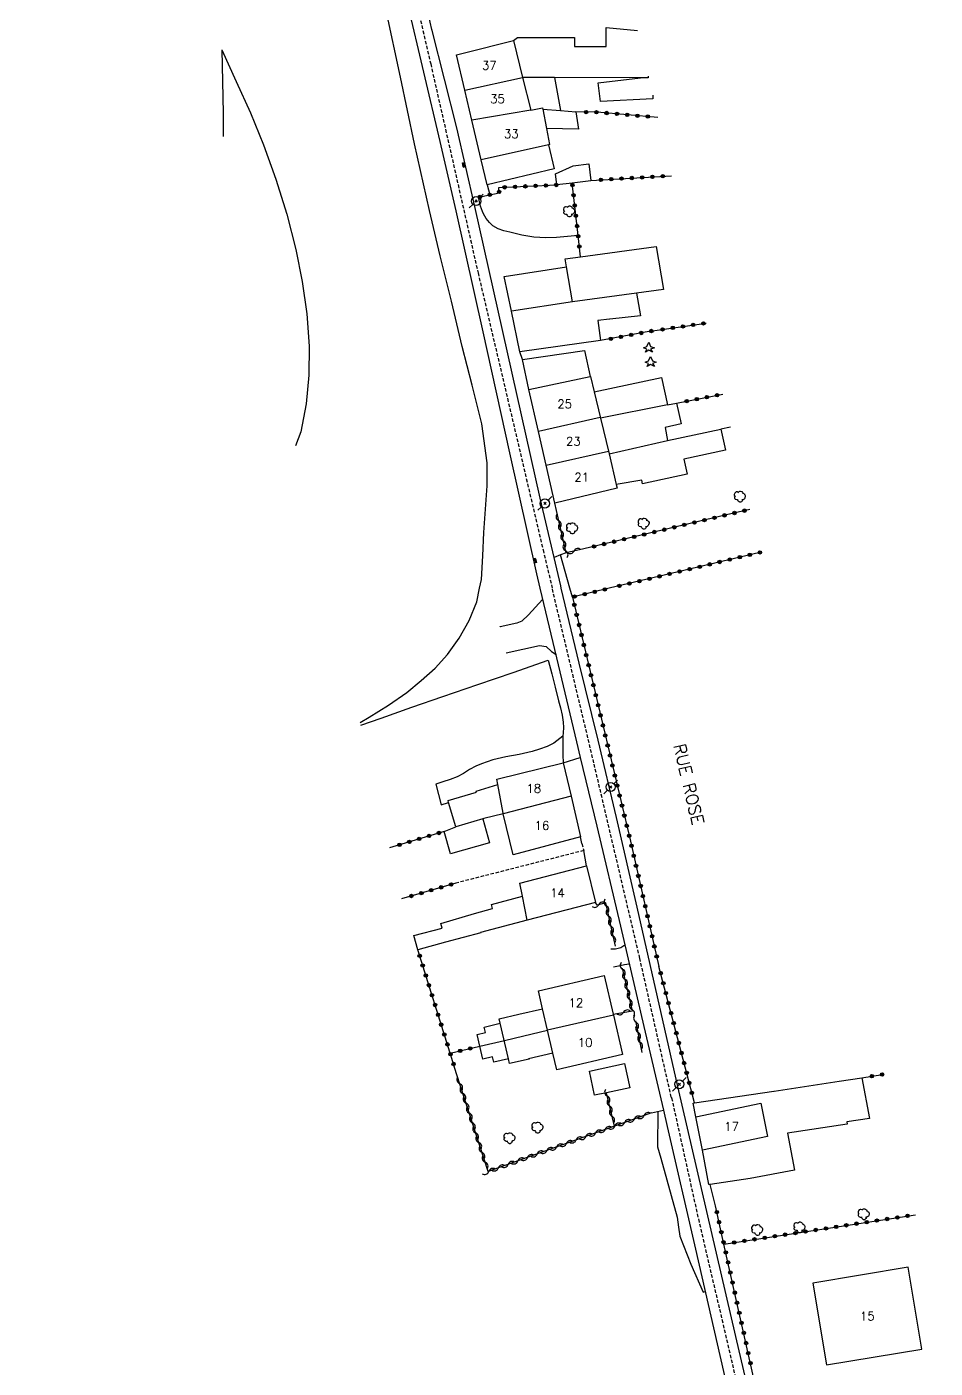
# Model space of a CAD drawing. Header units: millimetres. Extents: x 139000 to 140000, y 123999 to 125000.
# Drawn here: x 139630.6 to 139762.7, y 124562.6 to 124757.6 of the extents above; entities that cross this region are included whole.
import ezdxf
from ezdxf.enums import TextEntityAlignment as Align

# ---------------------------------------------------------------- set-up
doc = ezdxf.new("R2010")
doc.units = ezdxf.units.MM
doc.linetypes.add('DASHED', pattern=[0.75, 0.5, -0.25])
doc.layers.get('0').update_dxf_attribs({"linetype": 'CONTINUOUS'})
for name, color, linetype in [('W0001', 6, 'DASHED'), ('W0008', 7, 'CONTINUOUS'), ('W0014', 7, 'CONTINUOUS'), ('W0017', 7, 'CONTINUOUS'), ('W0101', 7, 'CONTINUOUS'), ('W0104', 1, 'CONTINUOUS'), ('W0112', 1, 'DASHED'), ('W0211', 2, 'CONTINUOUS'), ('W0214', 2, 'CONTINUOUS'), ('W0300', 7, 'CONTINUOUS'), ('W0303', 7, 'CONTINUOUS'), ('W0310', 3, 'CONTINUOUS'), ('W0323', 7, 'CONTINUOUS'), ('W0330', 7, 'CONTINUOUS'), ('W0333', 7, 'CONTINUOUS'), ('W0401', 7, 'CONTINUOUS'), ('W0473', 7, 'CONTINUOUS'), ('W0989', 7, 'CONTINUOUS'), ('W0991', 7, 'CONTINUOUS'), ('W1102', 7, 'CONTINUOUS')]:
    doc.layers.add(name, color=color, linetype=linetype)
doc.styles.get("Standard").update_dxf_attribs({"font": 'romans.shx', "width": 0.85})

# ---------------------------------------------------------------- blocks, each defined once
blk = doc.blocks.new('T300')
for p, q in [((-0.8, 0.51), (-0.86, 0.34)), ((-0.86, 0.34), (-0.86, 0.17)), ((-0.86, 0.17), (-0.74, 0.06)), ((-0.69, 0.63), (-0.8, 0.51)), ((-0.8, -0.06), (-0.74, 0.06)), ((-0.74, 0.06), (-0.69, 0.11)), ((-0.57, 0.69), (-0.69, 0.63)), ((-0.46, 0.69), (-0.57, 0.69)), ((-0.29, 0.63), (-0.46, 0.69)), ((-0.29, 0.63), (-0.17, 0.74)), ((-0.23, 0.57), (-0.29, 0.63)), ((-0.17, 0.74), (-0.06, 0.8)), ((-0.06, 0.8), (0.06, 0.8)), ((0.06, 0.8), (0.23, 0.74)), ((0.23, 0.74), (0.34, 0.63)), ((0.34, 0.63), (0.4, 0.51)), ((0.46, 0.46), (0.34, 0.46)), ((0.4, 0.51), (0.4, 0.46)), ((0.57, 0.4), (0.46, 0.46)), ((0.57, 0.4), (0.69, 0.29)), ((0.69, 0.29), (0.74, 0.17)), ((0.74, 0.06), (0.69, -0.17)), ((0.74, 0.17), (0.74, 0.06)), ((-0.8, -0.17), (-0.8, -0.06)), ((-0.8, -0.23), (-0.8, -0.17)), ((-0.74, -0.34), (-0.8, -0.23)), ((-0.69, -0.4), (-0.74, -0.34)), ((-0.51, -0.46), (-0.69, -0.4)), ((-0.4, -0.46), (-0.51, -0.46)), ((-0.4, -0.46), (-0.34, -0.46)), ((-0.34, -0.46), (-0.34, -0.4)), ((-0.34, -0.51), (-0.34, -0.46)), ((-0.29, -0.63), (-0.34, -0.51)), ((-0.17, -0.74), (-0.29, -0.63)), ((-0.06, -0.8), (-0.17, -0.74)), ((0.06, -0.8), (-0.06, -0.8)), ((0.17, -0.74), (0.06, -0.8)), ((0.23, -0.69), (0.17, -0.74)), ((0.29, -0.46), (0.23, -0.46)), ((0.29, -0.63), (0.23, -0.69)), ((0.46, -0.4), (0.29, -0.46)), ((0.34, -0.51), (0.29, -0.63)), ((0.34, -0.51), (0.34, -0.46)), ((0.57, -0.34), (0.46, -0.4)), ((0.63, -0.29), (0.57, -0.34)), ((0.69, -0.17), (0.63, -0.29))]:
    blk.add_line(p, q)
blk = doc.blocks.new('T473')
for p, q in [((-0.166667, 0.166667), (0.166667, -0.166667)), ((-0.166667, -0.166667), (0.166667, 0.166667)), ((0.500001, 0.500001), (1.000002, 1.000002)), ((-1.000002, -1.000002), (-0.500001, -0.500001))]:
    blk.add_line(p, q)
blk.add_ellipse((0, 0), major_axis=(0.471405, 0.471405), ratio=1, start_param=5.4977871438, end_param=11.780972451)
blk = doc.blocks.new('T303')
for p, q in [((-0.77, 0), (-0.28, 0.21)), ((-0.28, -0.21), (-0.77, 0)), ((-0.28, 0.21), (0, 0.83)), ((0, 0.83), (0.28, 0.21)), ((0.28, 0.21), (0.83, 0)), ((0.83, 0), (0.28, -0.21)), ((-0.49, -0.63), (-0.28, -0.21)), ((0, -0.35), (-0.49, -0.63)), ((0.56, -0.63), (0, -0.35)), ((0.28, -0.21), (0.56, -0.63))]:
    blk.add_line(p, q)
blk = doc.blocks.new('T401')
for p, q in [((-0.3, 0.3), (0, 0.3)), ((-0.3, -0.25), (-0.3, 0.3)), ((-0.3, 0.15), (0, 0.15)), ((-0.3, 0), (0, 0)), ((0, 0.3), (0, -0.25)), ((-0.3, -0.15), (0, -0.15)), ((-0.3, -0.25), (-0.3, -0.3)), ((-0.3, -0.3), (0, -0.3)), ((0, -0.3), (0, -0.25))]:
    blk.add_line(p, q)
blk = doc.blocks.new('t323o')
at = {"color": 0, "linetype": 'Continuous'}
for radius in [0.25, 0.15]:
    blk.add_circle((0, 0), radius, dxfattribs=at)
blk = doc.blocks.new('t310o')
at = {"color": 0, "linetype": 'Continuous'}
for centre, start, end in [((-0.5, 0.38), 216.8699, 323.1304), ((0.5, -0.37), 36.8699, 143.1303)]:
    blk.add_arc(centre, 0.625, start, end, dxfattribs=at)

msp = doc.modelspace()

# ---------------------------------------------------------------- linework, layer by layer
at = {"layer": 'W0001'}
for points in [[(139630.65, 125000), (139638.98, 124965.35), (139647.14, 124931.16), (139655.69, 124895.24), (139664.6, 124857.33), (139672.56, 124824.01), (139679.15, 124796.18), (139684.49, 124773.16), (139689.36, 124752.25), (139696.24, 124721.88), (139705.69, 124681.61), (139707.03, 124676)], [(139762.7, 124393.97), (139762.08, 124402.2), (139757.54, 124434.52), (139753.45, 124464.96), (139750.18, 124488.14), (139744.96, 124512.51), (139743.32, 124519.61), (139738.23, 124541.44), (139733.23, 124563.32), (139728.43, 124583.81), (139724.43, 124601.89), (139724.34, 124601.98), (139719.76, 124622.19), (139713.08, 124650.6), (139707.03, 124676)]]:
    msp.add_lwpolyline(points, dxfattribs=at)
at = {"layer": 'W0008'}
for points in [[(139685.95, 124761.12), (139688.32, 124751.05), (139690.69, 124740.98), (139693.03, 124730.9), (139696.96, 124713.31), (139700.8, 124695.7), (139704.74, 124678.12), (139705.24, 124676)], [(139689.53, 124757.27), (139688.54, 124761.5)], [(139708.35, 124676), (139708.27, 124676.35), (139707.3, 124680.5)], [(139705.24, 124676), (139707.63, 124665.88), (139710.57, 124653.65), (139711.11, 124651.41)], [(139740.24, 124539.2), (139738.06, 124548.53), (139735.89, 124557.85), (139733.71, 124567.18), (139730.89, 124579.3), (139728.08, 124591.43), (139725.28, 124603.56), (139722.32, 124616.6), (139719.38, 124629.64), (139716.38, 124642.67), (139713.7, 124653.9), (139710.97, 124665.12), (139708.35, 124676)], [(139723.2, 124600.12), (139723.76, 124597.72), (139727.87, 124579.91), (139731.94, 124562.1), (139736.01, 124544.28)]]:
    msp.add_lwpolyline(points, dxfattribs=at)
at = {"layer": 'W0014'}
for points in [[(139705.29, 124689.11), (139695.78, 124731.54), (139693.18, 124742.97), (139689.58, 124757.13), (139689.53, 124757.27)], [(139697.59, 124734.69), (139697.98, 124733.24)], [(139702.72, 124709.25), (139702.3, 124710.37)], [(139707.3, 124680.5), (139705.29, 124689.11)], [(139707.63, 124687.29), (139707.39, 124688.39)], [(139709.04, 124681.16), (139708.25, 124680.86), (139707.3, 124680.5)], [(139708.62, 124650.61), (139711.11, 124651.41)], [(139711.11, 124651.41), (139713.5, 124641.42), (139716.94, 124626.86), (139720.36, 124612.3), (139723.2, 124600.12)], [(139711.33, 124638.87), (139711.15, 124639.85)], [(139712.01, 124635.64), (139711.63, 124637.87)], [(139721.48, 124599.72), (139723.2, 124600.12)], [(139730.77, 124586.18), (139729.98, 124589.3)]]:
    msp.add_lwpolyline(points, dxfattribs=at)
at = {"layer": 'W0017'}
for points in [[(139710.79, 124727.28), (139709.23, 124727.14), (139707.67, 124726.99), (139706.11, 124726.95), (139704.35, 124727.07), (139702.59, 124727.34), (139700.87, 124727.77), (139700.01, 124728), (139699.15, 124728.28), (139698.41, 124728.7), (139697.89, 124729.2), (139697.43, 124729.79), (139697.06, 124730.43), (139696.9, 124730.81), (139696.76, 124731.2), (139696.62, 124731.59)], [(139705.62, 124674.38), (139703.56, 124672.16), (139702.6, 124671.24), (139701.87, 124670.92), (139699.46, 124670.4), (139699.5, 124670.48)], [(139700.34, 124666.63), (139705.17, 124667.67), (139706.17, 124667.55), (139706.93, 124666.83), (139707.61, 124666.35), (139707.51, 124666.37)], [(139708.58, 124654.51), (139708.15, 124654.16), (139707.72, 124653.8), (139707.27, 124653.48), (139706.27, 124652.98), (139705.2, 124652.61), (139704.11, 124652.28), (139702.21, 124651.83), (139700.28, 124651.49), (139698.39, 124651.04), (139697.55, 124650.77), (139696.73, 124650.47), (139695.93, 124650.13), (139695.02, 124649.63), (139694.13, 124649.08), (139693.22, 124648.58), (139692.2, 124648.18), (139691.14, 124647.86), (139690.09, 124647.53)], [(139690.09, 124647.53), (139690.89, 124644.53), (139691.97, 124644.83)], [(139717.59, 124624.1), (139717.02, 124623.74), (139716.25, 124623.54), (139715.57, 124623.54)], [(139715.93, 124620.97), (139716.89, 124621.17), (139717.54, 124621.29), (139718.22, 124621.37), (139718.22, 124621.42)]]:
    msp.add_lwpolyline(points, dxfattribs=at)
at = {"layer": 'W0101'}
for points in [[(139693.13, 124753.59), (139694.26, 124753.87), (139701.4, 124755.64), (139702.73, 124750.27)], [(139694.34, 124748.43), (139693.13, 124753.59)], [(139702.73, 124750.27), (139703.91, 124745.53)], [(139695.36, 124744.09), (139694.34, 124748.43)], [(139703.91, 124745.53), (139705.61, 124745.85), (139705.64, 124745.69), (139706.18, 124742.87), (139706.63, 124740.53), (139706.47, 124740.5), (139696.72, 124738.3)], [(139696.72, 124738.3), (139695.36, 124744.09)], [(139703.65, 124704.89), (139712.53, 124706.8), (139712.61, 124706.82), (139713.15, 124704.55), (139714.05, 124700.72)], [(139705.03, 124698.81), (139703.65, 124704.89)], [(139714.05, 124700.72), (139715.29, 124695.53)], [(139706.14, 124693.89), (139705.03, 124698.81)], [(139715.29, 124695.53), (139716.34, 124691.08), (139716.47, 124690.54), (139707.39, 124688.39)], [(139707.39, 124688.39), (139706.14, 124693.89)], [(139699.92, 124643.19), (139699.89, 124643.29), (139699.11, 124647.45), (139698.96, 124648.25), (139708.62, 124650.61)], [(139708.62, 124650.61), (139709.76, 124645.76)], [(139709.76, 124645.76), (139711.15, 124639.85)], [(139711.15, 124639.85), (139701.36, 124637.26), (139699.92, 124643.19)], [(139713.3, 124630.33), (139703.38, 124627.76), (139702.71, 124631.22), (139702.34, 124633.14), (139712.01, 124635.64)], [(139712.01, 124635.64), (139713.3, 124630.33)], [(139706.35, 124611.74), (139705.62, 124614.87), (139705.01, 124617.48), (139714.59, 124619.71)], [(139714.59, 124619.71), (139715.9, 124614.05), (139715.93, 124613.93)], [(139715.93, 124613.93), (139717.27, 124608.2)], [(139717.27, 124608.2), (139707.69, 124605.97), (139707.12, 124608.41), (139706.35, 124611.74)], [(139727.89, 124599.15), (139737.34, 124601.13), (139738.35, 124596.29), (139728.86, 124594.31)], [(139728.86, 124594.31), (139727.89, 124599.15)]]:
    msp.add_lwpolyline(points, dxfattribs=at)
msp.add_lwpolyline([(139744.91, 124574.97), (139746.89, 124563.06), (139760.76, 124565.37), (139758.78, 124577.29), (139744.91, 124574.97)], close=True, dxfattribs=at)
at = {"layer": 'W0104'}
for points in [[(139701.4, 124755.64), (139701.98, 124756.1), (139710.26, 124756.09), (139710.26, 124754.8), (139714.85, 124754.79), (139714.85, 124757.55), (139719.43, 124757.12)], [(139720.99, 124750.48), (139720.99, 124750.24), (139719.88, 124750.25), (139707.36, 124750.26), (139707.23, 124750.26), (139702.73, 124750.27)], [(139707.36, 124750.26), (139708.25, 124745.47)], [(139721.64, 124747.7), (139721.67, 124747.18), (139714.05, 124746.8), (139713.72, 124749.5), (139719.88, 124750.25)], [(139705.64, 124745.69), (139708.25, 124745.47), (139710.45, 124745.28), (139710.86, 124742.76), (139706.18, 124742.87)], [(139706.47, 124740.5), (139707.3, 124737.01), (139697.59, 124734.69), (139696.72, 124738.3)], [(139709.98, 124717.68), (139701.11, 124716.29), (139700.03, 124721.33), (139709.12, 124722.74)], [(139719.3, 124718.94), (139719.85, 124715.61), (139715.42, 124715.15), (139715.38, 124715.15), (139713.66, 124714.96), (139714.07, 124712.01), (139702.3, 124710.37), (139701.11, 124716.29)], [(139703.65, 124704.89), (139702.72, 124709.25), (139711.73, 124710.57), (139712.53, 124706.8)], [(139713.15, 124704.55), (139722.93, 124706.67), (139723.8, 124702.66), (139725.11, 124702.94), (139725.77, 124699.91), (139723.44, 124699.4), (139723.77, 124697.47), (139731.54, 124699.16), (139732.2, 124696.11), (139726.17, 124694.8), (139726.64, 124692.61), (139720.15, 124691.2), (139720.06, 124691.71), (139716.34, 124691.08)], [(139723.8, 124702.66), (139714.05, 124700.72)], [(139715.29, 124695.53), (139723.77, 124697.47)], [(139699.92, 124643.19), (139697.08, 124642.51), (139696.93, 124642.46), (139693.02, 124641.31), (139691.97, 124644.83), (139691.88, 124645.14), (139696.02, 124646.37), (139695.98, 124646.52), (139699.11, 124647.45)], [(139696.93, 124642.46), (139697.92, 124639.01), (139692.26, 124637.39), (139691.32, 124640.65), (139693.02, 124641.31)], [(139703.38, 124627.76), (139696.61, 124625.94), (139696.64, 124625.92), (139691.5, 124624.54), (139691.51, 124624.52), (139687.48, 124623.44), (139686.93, 124625.49), (139691.04, 124626.6), (139690.85, 124627.27), (139695.73, 124628.7), (139698.36, 124629.46), (139698.22, 124630.01), (139702.71, 124631.22)], [(139707.12, 124608.41), (139703.59, 124607.6), (139703.69, 124607.55), (139700.83, 124606.88), (139700.66, 124607.6), (139699.47, 124612.74), (139699.31, 124613.41), (139702.19, 124614.08), (139702.18, 124614.07), (139705.62, 124614.87)], [(139700.66, 124607.6), (139698.54, 124607.09), (139698.35, 124607.88), (139696.96, 124607.55), (139696.51, 124609.42), (139696.1, 124611.11), (139697.31, 124611.4), (139697.13, 124612.17), (139699.47, 124612.74)], [(139696.51, 124609.42), (139700.07, 124610.26), (139702.89, 124610.92), (139702.9, 124610.93), (139706.35, 124611.74)], [(139727.89, 124599.15), (139727.51, 124601.14), (139727.71, 124601.17), (139739.27, 124602.89), (139739.28, 124602.89), (139748.75, 124604.31), (139752.04, 124604.8), (139753.15, 124598.91), (139749.84, 124598.42), (139749.91, 124598.06), (139741.22, 124596.76), (139742.24, 124591.4), (139735.79, 124590.17), (139729.98, 124589.3), (139729.82, 124589.28), (139728.86, 124594.31)]]:
    msp.add_lwpolyline(points, dxfattribs=at)
for points in [[(139712.33, 124737.71), (139712.62, 124735.32), (139712.63, 124735.25), (139709.93, 124734.93), (139707.7, 124734.66), (139707.5, 124736.29), (139710.08, 124737.43)], [(139709.98, 124717.68), (139709.12, 124722.74), (139708.93, 124723.91), (139711.14, 124724.21), (139722.15, 124725.7), (139723.21, 124719.47), (139719.3, 124718.94)], [(139717.56, 124606.88), (139718.31, 124603.37), (139714.91, 124602.64), (139713.19, 124602.27), (139712.44, 124605.79)]]:
    msp.add_lwpolyline(points, close=True, dxfattribs=at)
at = {"layer": 'W0112'}
msp.add_lwpolyline([(139711.33, 124638.87), (139711.63, 124637.87), (139693.03, 124633.13)], dxfattribs=at)
at = {"layer": 'W0211'}
msp.add_lwpolyline([(139659, 124754.29), (139661.08, 124749.71), (139663.16, 124745.14), (139665.06, 124740.5), (139666.85, 124735.49), (139668.45, 124730.4), (139669.75, 124725.26), (139670.68, 124720.61), (139671.37, 124715.91), (139671.68, 124711.2), (139671.63, 124707.01), (139671.28, 124702.81), (139670.48, 124698.74), (139669.72, 124696.73)], dxfattribs=at)
at = {"layer": 'W0214'}
for points in [[(139696.46, 124676), (139696.73, 124677.29), (139696.93, 124680.71), (139697.08, 124684.13), (139697.35, 124687.51), (139697.57, 124690.89), (139697.56, 124694.25), (139696.78, 124699.92), (139695.37, 124705.53), (139693.93, 124711.14), (139692.37, 124717.75), (139690.76, 124724.35), (139689.18, 124730.96), (139687.03, 124740.64), (139684.95, 124750.34), (139682.87, 124760.04)], [(139659, 124754.29), (139659.1, 124749.69), (139659.21, 124745.1), (139659.21, 124741.71)], [(139679.13, 124656.48), (139680.43, 124657.28), (139683.21, 124659), (139685.87, 124660.87), (139687.98, 124662.57), (139690.01, 124664.38), (139691.81, 124666.36), (139693.51, 124668.74), (139694.95, 124671.32), (139696.05, 124674.01), (139696.46, 124676)]]:
    msp.add_lwpolyline(points, dxfattribs=at)
at = {"layer": 'W0310'}
for points in [[(139711.64, 124681.74), (139709.04, 124681.16), (139707.63, 124687.29)], [(139716.23, 124623.94), (139714.82, 124630.24), (139713.55, 124629.92), (139713.3, 124630.33)], [(139715.9, 124614.05), (139718.68, 124614.57), (139717.25, 124620.76)], [(139720.12, 124608.5), (139719.19, 124613.1)], [(139721.48, 124599.72), (139716.09, 124597.79), (139697.72, 124591.19), (139693.13, 124605.39)], [(139716.09, 124597.79), (139714.91, 124602.64)]]:
    msp.add_lwpolyline(points, dxfattribs=at)
at = {"layer": 'W0323'}
for points in [[(139722.4, 124744.47), (139713.58, 124745.22), (139710.45, 124745.28)], [(139696.62, 124731.59), (139696.3, 124732.86), (139697.98, 124733.24), (139699.3, 124733.53), (139699.25, 124734.27), (139707.7, 124734.66)], [(139711.14, 124724.21), (139710.79, 124727.28), (139709.93, 124734.93)], [(139712.62, 124735.32), (139724.39, 124736)], [(139721.59, 124713.43), (139714.07, 124712.01)], [(139721.59, 124713.43), (139729.41, 124714.57)], [(139725.11, 124702.94), (139731.84, 124704.23)], [(139732.96, 124699.43), (139731.54, 124699.16)], [(139735.77, 124687.47), (139732.36, 124686.68), (139711.64, 124681.74)], [(139737.23, 124681.22), (139715.33, 124676)], [(139715.33, 124676), (139709.97, 124674.72), (139718.39, 124639.22), (139722.55, 124621.01)], [(139691.32, 124640.65), (139683.38, 124638.26)], [(139693.03, 124633.13), (139685.12, 124630.84)], [(139693.13, 124605.39), (139692.19, 124608.4), (139687.48, 124623.44)], [(139727.71, 124601.17), (139722.55, 124621.01)], [(139692.19, 124608.4), (139696.51, 124609.42)], [(139752.04, 124604.8), (139755.04, 124605.31)], [(139762.63, 124543.82), (139741.21, 124539.31), (139732, 124580.64), (139730.77, 124586.18)], [(139732, 124580.64), (139759.82, 124584.91)]]:
    msp.add_lwpolyline(points, dxfattribs=at)
at = {"layer": 'W0330'}
for points in [[(139709.61, 124676), (139708.25, 124680.86)], [(139709.97, 124674.72), (139709.61, 124676)], [(139679.21, 124656.11), (139682.14, 124657.13), (139686.62, 124658.7), (139691.11, 124660.26), (139696.22, 124662.02), (139701.34, 124663.77), (139706.46, 124665.53)], [(139706.46, 124665.53), (139706.96, 124663.57), (139707.47, 124661.61), (139707.95, 124659.64), (139708.22, 124658.6), (139708.48, 124657.56), (139708.64, 124656.51), (139708.65, 124655.74), (139708.6, 124654.96), (139708.58, 124654.51), (139708.56, 124654.18), (139708.57, 124652.99), (139708.59, 124651.8), (139708.62, 124650.61)]]:
    msp.add_lwpolyline(points, dxfattribs=at)
at = {"layer": 'W0333'}
msp.add_lwpolyline([(139722.39, 124599.93), (139722.33, 124594.79), (139722.81, 124593.11), (139725.18, 124584.53), (139725.38, 124583.09), (139725.58, 124581.8), (139727.18, 124577.71), (139728.98, 124573.63), (139729.28, 124573.73)], dxfattribs=at)
at = {"layer": 'W1102'}
for points in [[(139694.34, 124748.43), (139702.73, 124750.27)], [(139703.91, 124745.53), (139695.36, 124744.09)], [(139714.02, 124700.85), (139705.03, 124698.81)], [(139706.14, 124693.89), (139715.2, 124695.92)], [(139709.76, 124645.76), (139699.92, 124643.19)], [(139715.93, 124613.93), (139706.35, 124611.74)]]:
    msp.add_lwpolyline(points, dxfattribs=at)

# ---------------------------------------------------------------- block references
at = {"layer": 'W0300'}
for p in [(139709.53, 124730.8), (139734.36, 124689.32), (139720.36, 124685.4), (139709.97, 124684.72), (139704.93, 124597.57), (139700.86, 124596.03), (139752.36, 124584.98), (139736.88, 124582.69), (139743.02, 124583.06)]:
    msp.add_blockref('T300', p, dxfattribs=at)
at = {"layer": 'W0303'}
for p in [(139721.06, 124710.96), (139721.32, 124708.89)]:
    msp.add_blockref('T303', p, dxfattribs=at)
at = {"layer": 'W0310'}
for p, rotation in [((139707.96, 124685.83), 102.9209069554771), ((139708.3, 124684.37), 102.9209069554771), ((139708.64, 124682.91), 102.9209069554771), ((139708.97, 124681.45), 102.9209069554771), ((139710.21, 124681.42), 192.5381119928509), ((139713.8, 124629.99), 193.7079955041502), ((139714.92, 124629.8), 102.5904709588053), ((139715.25, 124628.33), 102.5904709588053), ((139715.58, 124626.87), 102.5904709588053), ((139715.9, 124625.4), 102.5904709588053), ((139717.29, 124620.59), 102.9696260020939), ((139717.63, 124619.13), 102.9696260020939), ((139717.96, 124617.67), 102.9696260020939), ((139718.3, 124616.21), 102.9696260020939), ((139718.64, 124614.74), 102.9696260020939), ((139717.38, 124614.33), 10.48481548715017), ((139719.23, 124612.91), 101.4391924526397), ((139719.52, 124611.44), 101.4391924526397), ((139719.82, 124609.97), 101.4391924526397), ((139693.59, 124603.96), 107.8947249363681), ((139694.05, 124602.53), 107.8947249363681), ((139694.52, 124601.11), 107.8947249363681), ((139715.03, 124602.16), 103.6242910169103), ((139694.98, 124599.68), 107.8947249363681), ((139715.38, 124600.7), 103.6242910169103), ((139715.73, 124599.24), 103.6242910169103), ((139720.38, 124599.33), 199.7702582149206), ((139695.44, 124598.25), 107.8947249363681), ((139716.14, 124597.81), 199.7702582149206), ((139717.55, 124598.31), 199.7702582149206), ((139718.96, 124598.82), 199.7702582149206), ((139695.9, 124596.82), 107.8947249363681), ((139696.36, 124595.4), 107.8947249363681), ((139710.49, 124595.78), 199.7661759359454), ((139711.91, 124596.28), 199.7661759359454), ((139713.32, 124596.79), 199.7661759359454), ((139714.73, 124597.3), 199.7661759359454), ((139696.82, 124593.97), 107.8947249363681), ((139704.85, 124593.75), 199.7661759359454), ((139706.26, 124594.25), 199.7661759359454), ((139707.67, 124594.76), 199.7661759359454), ((139709.08, 124595.27), 199.7661759359454), ((139697.28, 124592.54), 107.8947249363681), ((139699.2, 124591.72), 199.7661759359454), ((139700.61, 124592.23), 199.7661759359454), ((139702.02, 124592.73), 199.7661759359454), ((139703.44, 124593.24), 199.7661759359454), ((139697.79, 124591.21), 199.7661759359454)]:
    msp.add_blockref('t310o', p, dxfattribs=dict(at, rotation=rotation))
at = {"layer": 'W0323'}
for p, rotation in [((139711.95, 124745.25), 178.9743539240914), ((139713.45, 124745.23), 178.9743539240914), ((139714.95, 124745.11), 175.1238270846337), ((139716.44, 124744.98), 175.1238270846337), ((139717.94, 124744.85), 175.1238270846337), ((139719.43, 124744.72), 175.1238270846337), ((139720.93, 124744.6), 175.1238270846337), ((139700.12, 124734.31), 2.617335977830533), ((139701.62, 124734.38), 2.617335977830533), ((139703.12, 124734.45), 2.617335977830533), ((139704.62, 124734.52), 2.617335977830533), ((139706.12, 124734.58), 2.617335977830533), ((139707.61, 124734.65), 2.617335977830533), ((139709.97, 124734.64), 96.42655854744538), ((139714.12, 124735.4), 3.297879499816893), ((139715.61, 124735.49), 3.297879499816893), ((139717.11, 124735.58), 3.297879499816893), ((139718.61, 124735.66), 3.297879499816893), ((139720.11, 124735.75), 3.297879499816893), ((139721.6, 124735.84), 3.297879499816893), ((139723.1, 124735.92), 3.297879499816893), ((139696.49, 124732.9), 12.68362186792518), ((139697.95, 124733.23), 12.68362186792518), ((139699.3, 124733.64), 94.03043981338718), ((139710.13, 124733.15), 96.42655854744538), ((139710.3, 124731.66), 96.42655854744538), ((139710.47, 124730.17), 96.42655854744538), ((139710.64, 124728.68), 96.42655854744538), ((139710.8, 124727.19), 96.43626035273954), ((139710.97, 124725.7), 96.43626035273954), ((139718.5, 124712.85), 190.7236678065133), ((139719.97, 124713.13), 190.7236678065133), ((139721.44, 124713.41), 190.7236678065133), ((139723.07, 124713.65), 8.293727169920844), ((139724.56, 124713.87), 8.293727169920844), ((139726.04, 124714.08), 8.293727169920844), ((139727.53, 124714.3), 8.293727169920844), ((139729.01, 124714.52), 8.293727169920844), ((139715.55, 124712.29), 190.7236678065133), ((139717.02, 124712.57), 190.7236678065133), ((139726.58, 124703.22), 10.86354676503211), ((139728.05, 124703.51), 10.86354676503211), ((139729.53, 124703.79), 10.86354676503211), ((139731, 124704.07), 10.86354676503211), ((139727.69, 124685.57), 193.4145513156391), ((139729.15, 124685.92), 193.4145513156391), ((139730.61, 124686.26), 193.4145513156391), ((139732.07, 124686.61), 193.4145513156391), ((139733.53, 124686.95), 192.9872080038712), ((139734.99, 124687.29), 192.9872080038712), ((139718.94, 124683.48), 193.4145513156391), ((139720.4, 124683.83), 193.4145513156391), ((139721.86, 124684.18), 193.4145513156391), ((139723.32, 124684.52), 193.4145513156391), ((139724.78, 124684.87), 193.4145513156391), ((139726.23, 124685.22), 193.4145513156391), ((139713.1, 124682.09), 193.4145513156391), ((139714.56, 124682.44), 193.4145513156391), ((139716.02, 124682.78), 193.4145513156391), ((139717.48, 124683.13), 193.4145513156391), ((139731.38, 124679.83), 193.420070614962), ((139732.84, 124680.18), 193.420070614962), ((139734.3, 124680.53), 193.420070614962), ((139735.76, 124680.87), 193.420070614962), ((139737.22, 124681.22), 193.420070614962), ((139722.63, 124677.74), 193.420070614962), ((139724.09, 124678.09), 193.420070614962), ((139725.55, 124678.44), 193.420070614962), ((139727.01, 124678.79), 193.420070614962), ((139728.47, 124679.13), 193.420070614962), ((139729.92, 124679.48), 193.420070614962), ((139714.67, 124675.84), 193.4189645378635), ((139716.79, 124676.35), 193.420070614962), ((139718.25, 124676.7), 193.420070614962), ((139719.71, 124677.04), 193.420070614962), ((139721.17, 124677.39), 193.420070614962), ((139710.29, 124674.8), 193.4189645378635), ((139711.75, 124675.15), 193.4189645378635), ((139713.21, 124675.49), 193.4189645378635), ((139710.24, 124673.59), 283.3521199799218), ((139710.58, 124672.13), 283.3521199799218), ((139710.93, 124670.67), 283.3521199799218), ((139711.28, 124669.21), 283.3521199799218), ((139711.62, 124667.75), 283.3521199799218), ((139711.97, 124666.29), 283.3521199799218), ((139712.32, 124664.83), 283.3521199799218), ((139712.66, 124663.37), 283.3521199799218), ((139713.01, 124661.91), 283.3521199799218), ((139713.36, 124660.45), 283.3521199799218), ((139713.7, 124658.99), 283.3521199799218), ((139714.05, 124657.53), 283.3521199799218), ((139714.4, 124656.07), 283.3521199799218), ((139714.74, 124654.61), 283.3521199799218), ((139715.09, 124653.15), 283.3521199799218), ((139715.43, 124651.69), 283.3521199799218), ((139715.78, 124650.23), 283.3521199799218), ((139716.13, 124648.77), 283.3521199799218), ((139716.47, 124647.31), 283.3521199799218), ((139716.82, 124645.86), 283.3521199799218), ((139717.17, 124644.4), 283.3521199799218), ((139717.51, 124642.94), 283.3521199799218), ((139717.86, 124641.48), 283.3521199799218), ((139684.82, 124638.69), 196.7289154558887), ((139686.26, 124639.12), 196.7289154558887), ((139687.69, 124639.56), 196.7289154558887), ((139689.13, 124639.99), 196.7289154558887), ((139690.57, 124640.42), 196.7289154558887), ((139718.21, 124640.02), 283.3521199799218), ((139718.55, 124638.56), 282.855100549385), ((139718.88, 124637.09), 282.855100549385), ((139719.21, 124635.63), 282.855100549385), ((139692.32, 124632.93), 196.1380032329241), ((139719.55, 124634.17), 282.855100549385), ((139719.88, 124632.71), 282.855100549385), ((139686.56, 124631.26), 196.1380032329241), ((139688, 124631.68), 196.1380032329241), ((139689.44, 124632.09), 196.1380032329241), ((139690.88, 124632.51), 196.1380032329241), ((139720.21, 124631.24), 282.855100549385), ((139720.55, 124629.78), 282.855100549385), ((139720.88, 124628.32), 282.855100549385), ((139721.22, 124626.86), 282.855100549385), ((139721.55, 124625.4), 282.855100549385), ((139721.88, 124623.93), 282.855100549385), ((139687.76, 124622.57), 107.380487895173), ((139688.2, 124621.14), 107.380487895173), ((139722.22, 124622.47), 282.855100549385), ((139688.65, 124619.7), 107.380487895173), ((139722.8, 124620.04), 104.5717277913754), ((139689.1, 124618.27), 107.380487895173), ((139723.18, 124618.59), 104.5717277913754), ((139723.56, 124617.14), 104.5717277913754), ((139689.55, 124616.84), 107.380487895173), ((139690, 124615.41), 107.380487895173), ((139723.94, 124615.68), 104.5717277913754), ((139690.44, 124613.98), 107.380487895173), ((139724.31, 124614.23), 104.5717277913754), ((139690.89, 124612.55), 107.380487895173), ((139724.69, 124612.78), 104.5717277913754), ((139725.07, 124611.33), 104.5717277913754), ((139691.34, 124611.12), 107.380487895173), ((139691.79, 124609.68), 107.380487895173), ((139725.44, 124609.88), 104.5717277913754), ((139692.24, 124608.25), 107.3724421423641), ((139693.65, 124608.74), 13.29080141133916), ((139695.11, 124609.09), 13.29080141133916), ((139725.82, 124608.42), 104.5717277913754), ((139692.69, 124606.82), 107.3724421423641), ((139726.2, 124606.97), 104.5717277913754), ((139726.58, 124605.52), 104.5717277913754), ((139726.95, 124604.07), 104.5717277913754), ((139753.51, 124605.05), 9.646356133426183), ((139754.99, 124605.3), 9.646356133426183), ((139727.33, 124602.62), 104.5717277913754), ((139730.97, 124585.29), 102.5616670705906), ((139754.24, 124584.06), 8.731833147302611), ((139755.72, 124584.29), 8.731833147302611), ((139757.21, 124584.51), 8.731833147302611), ((139758.69, 124584.74), 8.731833147302611), ((139731.29, 124583.82), 102.5616670705906), ((139731.62, 124582.36), 102.5616670705906), ((139740.9, 124582.01), 8.731833147302611), ((139742.38, 124582.24), 8.731833147302611), ((139743.86, 124582.46), 8.731833147302611), ((139745.34, 124582.69), 8.731833147302611), ((139746.83, 124582.92), 8.731833147302611), ((139748.31, 124583.15), 8.731833147302611), ((139749.79, 124583.37), 8.731833147302611), ((139751.27, 124583.6), 8.731833147302611), ((139752.76, 124583.83), 8.731833147302611), ((139731.94, 124580.9), 102.5616670705906), ((139733.48, 124580.87), 8.731833147302611), ((139734.97, 124581.1), 8.731833147302611), ((139736.45, 124581.33), 8.731833147302611), ((139737.93, 124581.55), 8.731833147302611), ((139739.41, 124581.78), 8.731833147302611), ((139732.27, 124579.43), 102.5637335076352), ((139732.6, 124577.97), 102.5637335076352), ((139732.92, 124576.5), 102.5637335076352), ((139733.25, 124575.04), 102.5637335076352), ((139733.58, 124573.57), 102.5637335076352), ((139733.9, 124572.11), 102.5637335076352), ((139734.23, 124570.65), 102.5637335076352), ((139734.55, 124569.18), 102.5637335076352), ((139734.88, 124567.72), 102.5637335076352), ((139735.21, 124566.25), 102.5637335076352), ((139735.53, 124564.79), 102.5637335076352), ((139735.86, 124563.33), 102.5637335076352)]:
    msp.add_blockref('t323o', p, dxfattribs=dict(at, rotation=rotation))
at = {"layer": 'W0401'}
for p, rotation in [((139694.32, 124737.62), 12.83003588509272), ((139704.37, 124679.97), 192.6505435226611)]:
    msp.add_blockref('T401', p, dxfattribs=dict(at, rotation=rotation))
at = {"layer": 'W0473'}
for p in [(139695.97, 124732.31), (139705.96, 124688.34), (139715.52, 124647.11), (139725.5, 124603.88)]:
    msp.add_blockref('T473', p, dxfattribs=at)

# ---------------------------------------------------------------- texts
at = {"layer": 'W0989'}
msp.add_text('RUE ROSE', height=1.75, rotation=283.4217, dxfattribs=at).set_placement((139724.64, 124653.13))
at = {"layer": 'W0991'}
for s, p in [('37', (139697.89, 124752.04)), ('35', (139699.07, 124747.18)), ('33', (139701.09, 124742.08)), ('25', (139708.84, 124702.81)), ('23', (139710.1, 124697.37)), ('21', (139711.31, 124692.15)), ('18', (139704.35, 124646.9)), ('16', (139705.54, 124641.51)), ('14', (139707.8, 124631.7)), ('12', (139710.47, 124615.73)), ('10', (139711.81, 124609.95)), ('17', (139733.11, 124597.72)), ('15', (139752.83, 124570.17))]:
    msp.add_text(s, height=1.25, dxfattribs=at).set_placement(p, align=Align.MIDDLE_CENTER)

doc.saveas('drawing.dxf')
